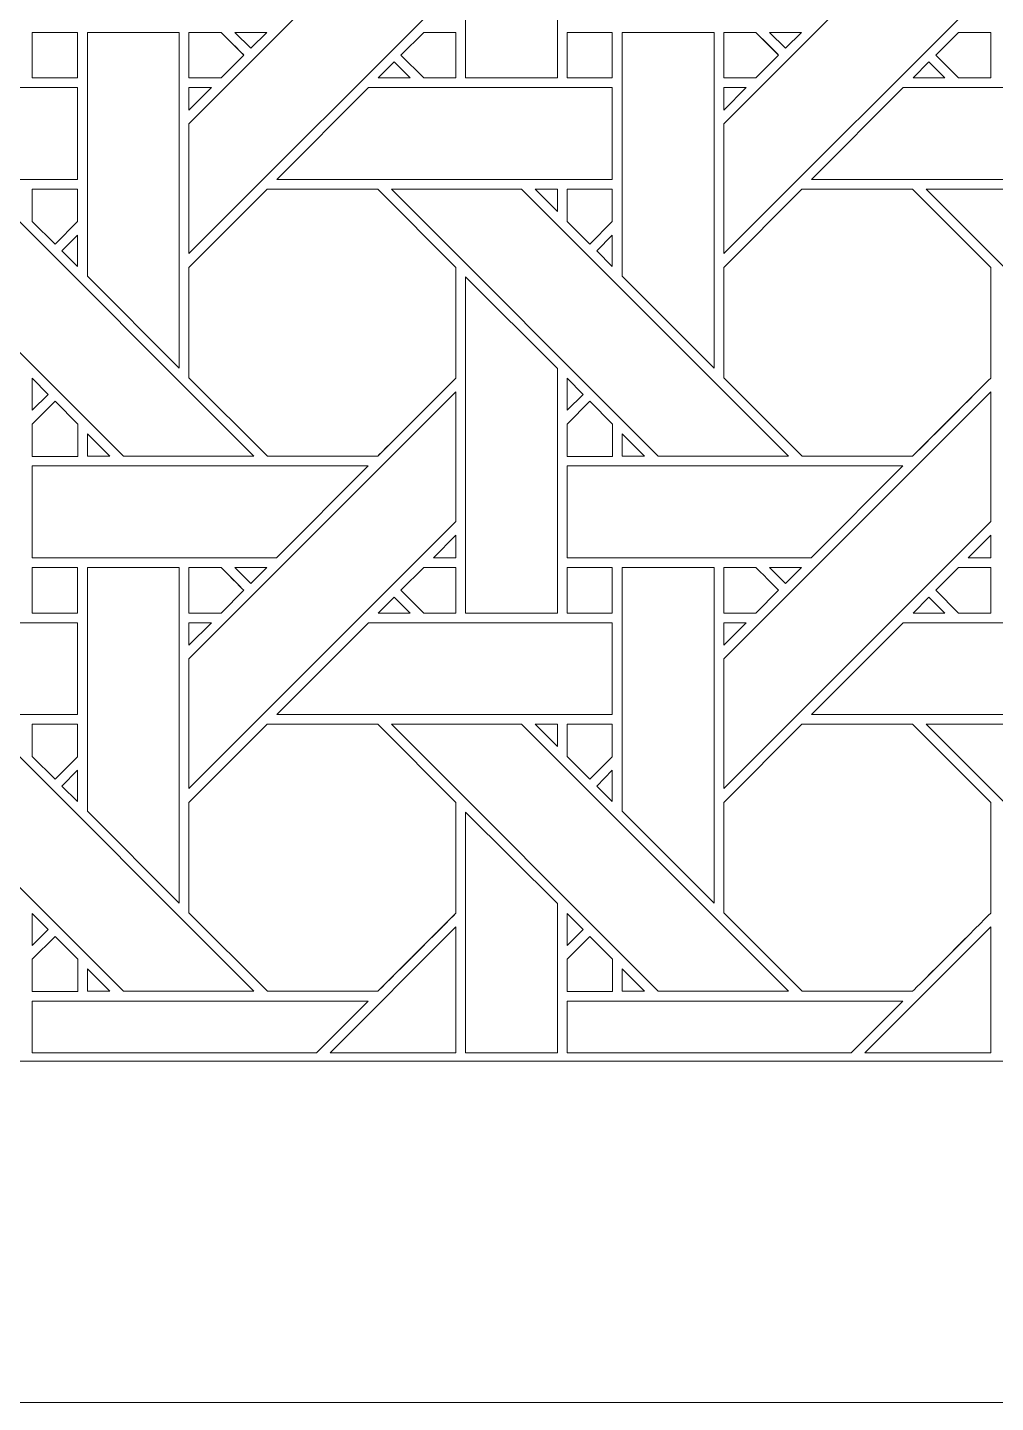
# Model space of a CAD drawing. Header units: inches. Extents: x 8.9 to 15.9, y 4.1 to 14.1.
# Drawn here: x 12.334 to 14.051, y 4.095 to 6.533 of the extents above; entities that cross this region are included whole.
import ezdxf

# ---------------------------------------------------------------- set-up
doc = ezdxf.new("R2010")
doc.units = ezdxf.units.IN
doc.header["$MEASUREMENT"] = 0
doc.layers.add('Design', color=7, linetype='Continuous', lineweight=0)

msp = doc.modelspace()

# ---------------------------------------------------------------- linework, layer by layer
at = {"layer": 'Design'}
for points, knots in [([(12.3829, 14.0948), (10.4499, 14.0948), (8.8829, 12.5278), (8.8829, 10.5948), (8.8829, 10.5948), (8.8829, 4.0948), (8.8829, 4.0948), (8.8829, 4.0948), (15.8829, 4.0948), (15.8829, 4.0948), (15.8829, 4.0948), (15.8829, 10.5948), (15.8829, 10.5948), (15.8829, 12.5278), (14.3159, 14.0948), (12.3829, 14.0948)], [0, 0, 0, 0, 1, 1, 1, 2, 2, 2, 3, 3, 3, 4, 4, 4, 5, 5, 5, 5]), ([(12.3829, 13.4898), (10.7865, 13.4898), (9.4879, 12.1911), (9.4879, 10.5948), (9.4879, 10.5948), (9.4879, 4.6998), (9.4879, 4.6998), (9.4879, 4.6998), (15.2779, 4.6998), (15.2779, 4.6998), (15.2779, 4.6998), (15.2779, 10.5948), (15.2779, 10.5948), (15.2779, 12.1911), (13.9792, 13.4898), (12.3829, 13.4898)], [0, 0, 0, 0, 1, 1, 1, 2, 2, 2, 3, 3, 3, 4, 4, 4, 5, 5, 5, 5]), ([(13.1112, 6.4432), (13.1112, 6.4432), (13.1112, 7.0391), (13.1112, 7.0391), (13.1112, 7.0391), (13.274, 6.8769), (13.274, 6.8769), (13.274, 6.8769), (13.274, 6.4432), (13.274, 6.4432), (13.274, 6.4432), (13.1112, 6.4432), (13.1112, 6.4432)], [0, 0, 0, 0, 1, 1, 1, 2, 2, 2, 3, 3, 3, 4, 4, 4, 4]), ([(12.6204, 6.3619), (12.6204, 6.3619), (13.0941, 6.8355), (13.0941, 6.8355), (13.0941, 6.8355), (13.0941, 6.6055), (13.0941, 6.6055), (13.0941, 6.6055), (12.6204, 6.1318), (12.6204, 6.1318), (12.6204, 6.1318), (12.6204, 6.3619), (12.6204, 6.3619)], [0, 0, 0, 0, 1, 1, 1, 2, 2, 2, 3, 3, 3, 4, 4, 4, 4]), ([(14.0428, 6.6055), (14.0428, 6.6055), (13.5691, 6.1318), (13.5691, 6.1318), (13.5691, 6.1318), (13.5691, 6.3619), (13.5691, 6.3619), (13.5691, 6.3619), (14.0428, 6.8355), (14.0428, 6.8355), (14.0428, 6.8355), (14.0428, 6.6055), (14.0428, 6.6055)], [0, 0, 0, 0, 1, 1, 1, 2, 2, 2, 3, 3, 3, 4, 4, 4, 4]), ([(12.3425, 6.524), (12.3425, 6.524), (12.4228, 6.524), (12.4228, 6.524), (12.4228, 6.524), (12.4228, 6.4432), (12.4228, 6.4432), (12.4228, 6.4432), (12.3425, 6.4432), (12.3425, 6.4432), (12.3425, 6.4432), (12.3425, 6.524), (12.3425, 6.524)], [0, 0, 0, 0, 1, 1, 1, 2, 2, 2, 3, 3, 3, 4, 4, 4, 4]), ([(12.4228, 6.524), (12.4228, 6.524), (12.4228, 6.4432), (12.4228, 6.4432), (12.4228, 6.4432), (12.3425, 6.4432), (12.3425, 6.4432), (12.3425, 6.4432), (12.3425, 6.524), (12.3425, 6.524), (12.3425, 6.524), (12.4228, 6.524), (12.4228, 6.524)], [0, 0, 0, 0, 1, 1, 1, 2, 2, 2, 3, 3, 3, 4, 4, 4, 4]), ([(12.6032, 6.524), (12.6032, 6.524), (12.6032, 5.9289), (12.6032, 5.9289), (12.6032, 5.9289), (12.4403, 6.0918), (12.4403, 6.0918), (12.4403, 6.0918), (12.4403, 6.524), (12.4403, 6.524), (12.4403, 6.524), (12.6032, 6.524), (12.6032, 6.524)], [0, 0, 0, 0, 1, 1, 1, 2, 2, 2, 3, 3, 3, 4, 4, 4, 4]), ([(12.6775, 6.524), (12.6826, 6.5189), (12.7134, 6.4881), (12.7178, 6.4836), (12.7178, 6.4836), (12.6774, 6.4432), (12.6774, 6.4432), (12.6774, 6.4432), (12.6204, 6.4432), (12.6204, 6.4432), (12.6204, 6.4432), (12.6204, 6.524), (12.6204, 6.524), (12.6204, 6.524), (12.6775, 6.524), (12.6775, 6.524)], [0, 0, 0, 0, 1, 1, 1, 2, 2, 2, 3, 3, 3, 4, 4, 4, 5, 5, 5, 5]), ([(12.6204, 6.524), (12.6204, 6.524), (12.6775, 6.524), (12.6775, 6.524), (12.6829, 6.5186), (12.7178, 6.4836), (12.7178, 6.4836), (12.7178, 6.4836), (12.6774, 6.4432), (12.6774, 6.4432), (12.6774, 6.4432), (12.6204, 6.4432), (12.6204, 6.4432), (12.6204, 6.4432), (12.6204, 6.524), (12.6204, 6.524)], [0, 0, 0, 0, 1, 1, 1, 2, 2, 2, 3, 3, 3, 4, 4, 4, 5, 5, 5, 5]), ([(12.7583, 6.524), (12.7583, 6.524), (12.73, 6.4958), (12.73, 6.4958), (12.73, 6.4958), (12.7018, 6.524), (12.7018, 6.524), (12.7018, 6.524), (12.7583, 6.524), (12.7583, 6.524)], [0, 0, 0, 0, 1, 1, 1, 2, 2, 2, 3, 3, 3, 3]), ([(13.037, 6.4432), (13.037, 6.4432), (12.9966, 6.4836), (12.9966, 6.4836), (12.9966, 6.4836), (13.037, 6.524), (13.037, 6.524), (13.037, 6.524), (13.0941, 6.524), (13.0941, 6.524), (13.0941, 6.524), (13.0941, 6.4432), (13.0941, 6.4432), (13.0941, 6.4432), (13.037, 6.4432), (13.037, 6.4432)], [0, 0, 0, 0, 1, 1, 1, 2, 2, 2, 3, 3, 3, 4, 4, 4, 5, 5, 5, 5]), ([(12.9966, 6.4836), (12.9966, 6.4836), (13.037, 6.524), (13.037, 6.524), (13.037, 6.524), (13.0941, 6.524), (13.0941, 6.524), (13.0941, 6.524), (13.0941, 6.4432), (13.0941, 6.4432), (13.0941, 6.4432), (13.037, 6.4432), (13.037, 6.4432), (13.037, 6.4432), (12.9966, 6.4836), (12.9966, 6.4836)], [0, 0, 0, 0, 1, 1, 1, 2, 2, 2, 3, 3, 3, 4, 4, 4, 5, 5, 5, 5]), ([(13.3715, 6.4432), (13.3715, 6.4432), (13.2913, 6.4432), (13.2913, 6.4432), (13.2913, 6.4432), (13.2913, 6.524), (13.2913, 6.524), (13.2913, 6.524), (13.3715, 6.524), (13.3715, 6.524), (13.3715, 6.524), (13.3715, 6.4432), (13.3715, 6.4432)], [0, 0, 0, 0, 1, 1, 1, 2, 2, 2, 3, 3, 3, 4, 4, 4, 4]), ([(13.2913, 6.4432), (13.2913, 6.4432), (13.2913, 6.524), (13.2913, 6.524), (13.2913, 6.524), (13.3715, 6.524), (13.3715, 6.524), (13.3715, 6.524), (13.3715, 6.4432), (13.3715, 6.4432), (13.3715, 6.4432), (13.2913, 6.4432), (13.2913, 6.4432)], [0, 0, 0, 0, 1, 1, 1, 2, 2, 2, 3, 3, 3, 4, 4, 4, 4]), ([(13.552, 6.524), (13.552, 6.524), (13.552, 5.9289), (13.552, 5.9289), (13.552, 5.9289), (13.3891, 6.0918), (13.3891, 6.0918), (13.3891, 6.0918), (13.3891, 6.524), (13.3891, 6.524), (13.3891, 6.524), (13.552, 6.524), (13.552, 6.524)], [0, 0, 0, 0, 1, 1, 1, 2, 2, 2, 3, 3, 3, 4, 4, 4, 4]), ([(13.6262, 6.524), (13.6313, 6.5189), (13.6621, 6.4881), (13.6665, 6.4836), (13.6665, 6.4836), (13.6261, 6.4432), (13.6261, 6.4432), (13.6261, 6.4432), (13.5691, 6.4432), (13.5691, 6.4432), (13.5691, 6.4432), (13.5691, 6.524), (13.5691, 6.524), (13.5691, 6.524), (13.6262, 6.524), (13.6262, 6.524)], [0, 0, 0, 0, 1, 1, 1, 2, 2, 2, 3, 3, 3, 4, 4, 4, 5, 5, 5, 5]), ([(13.5691, 6.4432), (13.5691, 6.4432), (13.5691, 6.524), (13.5691, 6.524), (13.5691, 6.524), (13.6262, 6.524), (13.6262, 6.524), (13.6262, 6.524), (13.6665, 6.4836), (13.6665, 6.4836), (13.6665, 6.4836), (13.6261, 6.4432), (13.6261, 6.4432), (13.6261, 6.4432), (13.5691, 6.4432), (13.5691, 6.4432)], [0, 0, 0, 0, 1, 1, 1, 2, 2, 2, 3, 3, 3, 4, 4, 4, 5, 5, 5, 5]), ([(13.6505, 6.524), (13.6505, 6.524), (13.707, 6.524), (13.707, 6.524), (13.707, 6.524), (13.6787, 6.4958), (13.6787, 6.4958), (13.6787, 6.4958), (13.6505, 6.524), (13.6505, 6.524)], [0, 0, 0, 0, 1, 1, 1, 2, 2, 2, 3, 3, 3, 3]), ([(14.0428, 6.524), (14.0428, 6.524), (14.0428, 6.4432), (14.0428, 6.4432), (14.0428, 6.4432), (13.9857, 6.4432), (13.9857, 6.4432), (13.9857, 6.4432), (13.9453, 6.4836), (13.9453, 6.4836), (13.9453, 6.4836), (13.9858, 6.524), (13.9858, 6.524), (13.9858, 6.524), (14.0428, 6.524), (14.0428, 6.524)], [0, 0, 0, 0, 1, 1, 1, 2, 2, 2, 3, 3, 3, 4, 4, 4, 5, 5, 5, 5]), ([(14.0428, 6.4432), (14.0428, 6.4432), (13.9857, 6.4432), (13.9857, 6.4432), (13.9857, 6.4432), (13.9453, 6.4836), (13.9453, 6.4836), (13.9453, 6.4836), (13.9858, 6.524), (13.9858, 6.524), (13.9858, 6.524), (14.0428, 6.524), (14.0428, 6.524), (14.0428, 6.524), (14.0428, 6.4432), (14.0428, 6.4432)], [0, 0, 0, 0, 1, 1, 1, 2, 2, 2, 3, 3, 3, 4, 4, 4, 5, 5, 5, 5]), ([(13.0127, 6.4432), (13.0127, 6.4432), (12.9562, 6.4432), (12.9562, 6.4432), (12.9562, 6.4432), (12.9845, 6.4715), (12.9845, 6.4715), (12.9845, 6.4715), (13.0127, 6.4432), (13.0127, 6.4432)], [0, 0, 0, 0, 1, 1, 1, 2, 2, 2, 3, 3, 3, 3]), ([(13.905, 6.4432), (13.905, 6.4432), (13.9332, 6.4715), (13.9332, 6.4715), (13.9332, 6.4715), (13.9615, 6.4432), (13.9615, 6.4432), (13.9615, 6.4432), (13.905, 6.4432), (13.905, 6.4432)], [0, 0, 0, 0, 1, 1, 1, 2, 2, 2, 3, 3, 3, 3]), ([(11.8275, 6.2633), (11.8275, 6.2633), (11.9904, 6.4261), (11.9904, 6.4261), (11.9904, 6.4261), (12.4228, 6.4261), (12.4228, 6.4261), (12.4228, 6.4261), (12.4228, 6.2633), (12.4228, 6.2633), (12.4228, 6.2633), (11.8275, 6.2633), (11.8275, 6.2633)], [0, 0, 0, 0, 1, 1, 1, 2, 2, 2, 3, 3, 3, 4, 4, 4, 4]), ([(12.6602, 6.4261), (12.6602, 6.4261), (12.6204, 6.3863), (12.6204, 6.3863), (12.6204, 6.3863), (12.6204, 6.4261), (12.6204, 6.4261), (12.6204, 6.4261), (12.6602, 6.4261), (12.6602, 6.4261)], [0, 0, 0, 0, 1, 1, 1, 2, 2, 2, 3, 3, 3, 3]), ([(12.7762, 6.2633), (12.7762, 6.2633), (12.9391, 6.4261), (12.9391, 6.4261), (12.9391, 6.4261), (13.3715, 6.4261), (13.3715, 6.4261), (13.3715, 6.4261), (13.3715, 6.2633), (13.3715, 6.2633), (13.3715, 6.2633), (12.7762, 6.2633), (12.7762, 6.2633)], [0, 0, 0, 0, 1, 1, 1, 2, 2, 2, 3, 3, 3, 4, 4, 4, 4]), ([(13.609, 6.4261), (13.609, 6.4261), (13.5691, 6.3863), (13.5691, 6.3863), (13.5691, 6.3863), (13.5691, 6.4261), (13.5691, 6.4261), (13.5691, 6.4261), (13.609, 6.4261), (13.609, 6.4261)], [0, 0, 0, 0, 1, 1, 1, 2, 2, 2, 3, 3, 3, 3]), ([(14.3203, 6.4261), (14.3203, 6.4261), (14.3203, 6.2633), (14.3203, 6.2633), (14.3203, 6.2633), (13.725, 6.2633), (13.725, 6.2633), (13.725, 6.2633), (13.8878, 6.4261), (13.8878, 6.4261), (13.8878, 6.4261), (14.3203, 6.4261), (14.3203, 6.4261)], [0, 0, 0, 0, 1, 1, 1, 2, 2, 2, 3, 3, 3, 4, 4, 4, 4]), ([(12.0308, 6.2462), (12.0308, 6.2462), (12.2618, 6.2462), (12.2618, 6.2462), (12.2618, 6.2462), (12.7354, 5.7725), (12.7354, 5.7725), (12.7354, 5.7725), (12.5044, 5.7725), (12.5044, 5.7725), (12.5044, 5.7725), (12.0308, 6.2462), (12.0308, 6.2462)], [0, 0, 0, 0, 1, 1, 1, 2, 2, 2, 3, 3, 3, 4, 4, 4, 4]), ([(12.4228, 6.2461), (12.4228, 6.2461), (12.4228, 6.1885), (12.4228, 6.1885), (12.4228, 6.1885), (12.3828, 6.1486), (12.3828, 6.1486), (12.3828, 6.1486), (12.3425, 6.1889), (12.3425, 6.1889), (12.3425, 6.1889), (12.3425, 6.2461), (12.3425, 6.2461), (12.3425, 6.2461), (12.4228, 6.2461), (12.4228, 6.2461)], [0, 0, 0, 0, 1, 1, 1, 2, 2, 2, 3, 3, 3, 4, 4, 4, 5, 5, 5, 5]), ([(12.3828, 6.1486), (12.3828, 6.1486), (12.3425, 6.1889), (12.3425, 6.1889), (12.3425, 6.1889), (12.3425, 6.2461), (12.3425, 6.2461), (12.3425, 6.2461), (12.4228, 6.2461), (12.4228, 6.2461), (12.4228, 6.2461), (12.4228, 6.1885), (12.4228, 6.1885), (12.4228, 6.1885), (12.3828, 6.1486), (12.3828, 6.1486)], [0, 0, 0, 0, 1, 1, 1, 2, 2, 2, 3, 3, 3, 4, 4, 4, 5, 5, 5, 5]), ([(12.7591, 6.2461), (12.7591, 6.2461), (12.9553, 6.2461), (12.9553, 6.2461), (12.9553, 6.2461), (13.0941, 6.1074), (13.0941, 6.1074), (13.0941, 6.1074), (13.0941, 5.9112), (13.0941, 5.9112), (13.0763, 5.8932), (12.9643, 5.7815), (12.9553, 5.7725), (12.9553, 5.7725), (12.7596, 5.7725), (12.7596, 5.7725), (12.7596, 5.7725), (12.6204, 5.9117), (12.6204, 5.9117), (12.6204, 5.9117), (12.6204, 6.1074), (12.6204, 6.1074), (12.6204, 6.1074), (12.7591, 6.2461), (12.7591, 6.2461)], [0, 0, 0, 0, 1, 1, 1, 2, 2, 2, 3, 3, 3, 4, 4, 4, 5, 5, 5, 6, 6, 6, 7, 7, 7, 8, 8, 8, 8]), ([(12.6204, 5.9117), (12.6204, 5.9117), (12.6204, 6.1074), (12.6204, 6.1074), (12.6204, 6.1074), (12.7591, 6.2461), (12.7591, 6.2461), (12.7591, 6.2461), (12.9553, 6.2461), (12.9553, 6.2461), (12.9553, 6.2461), (13.0941, 6.1074), (13.0941, 6.1074), (13.0941, 6.1074), (13.0941, 5.9112), (13.0941, 5.9112), (13.0756, 5.8926), (12.9638, 5.781), (12.9553, 5.7725), (12.9553, 5.7725), (12.7596, 5.7725), (12.7596, 5.7725), (12.7596, 5.7725), (12.6204, 5.9117), (12.6204, 5.9117)], [0, 0, 0, 0, 1, 1, 1, 2, 2, 2, 3, 3, 3, 4, 4, 4, 5, 5, 5, 6, 6, 6, 7, 7, 7, 8, 8, 8, 8]), ([(12.9795, 6.2462), (12.9795, 6.2462), (13.2105, 6.2462), (13.2105, 6.2462), (13.2105, 6.2462), (13.6841, 5.7725), (13.6841, 5.7725), (13.6841, 5.7725), (13.4531, 5.7725), (13.4531, 5.7725), (13.4531, 5.7725), (12.9795, 6.2462), (12.9795, 6.2462)], [0, 0, 0, 0, 1, 1, 1, 2, 2, 2, 3, 3, 3, 4, 4, 4, 4]), ([(13.2741, 6.2461), (13.2741, 6.2461), (13.2741, 6.2063), (13.2741, 6.2063), (13.2741, 6.2063), (13.2346, 6.2461), (13.2346, 6.2461), (13.2346, 6.2461), (13.2741, 6.2461), (13.2741, 6.2461)], [0, 0, 0, 0, 1, 1, 1, 2, 2, 2, 3, 3, 3, 3]), ([(13.3715, 6.2461), (13.3715, 6.2461), (13.3715, 6.1885), (13.3715, 6.1885), (13.3715, 6.1885), (13.3316, 6.1486), (13.3316, 6.1486), (13.3316, 6.1486), (13.2913, 6.1889), (13.2913, 6.1889), (13.2913, 6.1889), (13.2913, 6.2461), (13.2913, 6.2461), (13.2913, 6.2461), (13.3715, 6.2461), (13.3715, 6.2461)], [0, 0, 0, 0, 1, 1, 1, 2, 2, 2, 3, 3, 3, 4, 4, 4, 5, 5, 5, 5]), ([(13.3316, 6.1486), (13.3316, 6.1486), (13.2913, 6.1889), (13.2913, 6.1889), (13.2913, 6.1889), (13.2913, 6.2461), (13.2913, 6.2461), (13.2913, 6.2461), (13.3715, 6.2461), (13.3715, 6.2461), (13.3715, 6.2461), (13.3715, 6.1885), (13.3715, 6.1885), (13.3715, 6.1885), (13.3316, 6.1486), (13.3316, 6.1486)], [0, 0, 0, 0, 1, 1, 1, 2, 2, 2, 3, 3, 3, 4, 4, 4, 5, 5, 5, 5]), ([(13.7078, 6.2461), (13.7078, 6.2461), (13.904, 6.2461), (13.904, 6.2461), (13.904, 6.2461), (14.0428, 6.1074), (14.0428, 6.1074), (14.0428, 6.1074), (14.0428, 5.9112), (14.0428, 5.9112), (14.025, 5.8932), (13.9131, 5.7815), (13.9041, 5.7725), (13.9041, 5.7725), (13.7084, 5.7725), (13.7084, 5.7725), (13.7084, 5.7725), (13.5691, 5.9117), (13.5691, 5.9117), (13.5691, 5.9117), (13.5691, 6.1074), (13.5691, 6.1074), (13.5691, 6.1074), (13.7078, 6.2461), (13.7078, 6.2461)], [0, 0, 0, 0, 1, 1, 1, 2, 2, 2, 3, 3, 3, 4, 4, 4, 5, 5, 5, 6, 6, 6, 7, 7, 7, 8, 8, 8, 8]), ([(13.5691, 5.9117), (13.5691, 5.9117), (13.5691, 6.1074), (13.5691, 6.1074), (13.5691, 6.1074), (13.7078, 6.2461), (13.7078, 6.2461), (13.7078, 6.2461), (13.904, 6.2461), (13.904, 6.2461), (13.904, 6.2461), (14.0428, 6.1074), (14.0428, 6.1074), (14.0428, 6.1074), (14.0428, 5.9112), (14.0428, 5.9112), (14.0248, 5.893), (13.9129, 5.7813), (13.9041, 5.7725), (13.9041, 5.7725), (13.7084, 5.7725), (13.7084, 5.7725), (13.7084, 5.7725), (13.5691, 5.9117), (13.5691, 5.9117)], [0, 0, 0, 0, 1, 1, 1, 2, 2, 2, 3, 3, 3, 4, 4, 4, 5, 5, 5, 6, 6, 6, 7, 7, 7, 8, 8, 8, 8]), ([(14.4018, 5.7725), (14.4018, 5.7725), (13.9283, 6.2462), (13.9283, 6.2462), (13.9283, 6.2462), (14.1592, 6.2462), (14.1592, 6.2462), (14.1592, 6.2462), (14.6329, 5.7725), (14.6329, 5.7725), (14.6329, 5.7725), (14.4018, 5.7725), (14.4018, 5.7725)], [0, 0, 0, 0, 1, 1, 1, 2, 2, 2, 3, 3, 3, 4, 4, 4, 4]), ([(12.4228, 6.1643), (12.4228, 6.1643), (12.4228, 6.1091), (12.4228, 6.1091), (12.4228, 6.1091), (12.395, 6.1365), (12.395, 6.1365), (12.395, 6.1365), (12.4228, 6.1643), (12.4228, 6.1643)], [0, 0, 0, 0, 1, 1, 1, 2, 2, 2, 3, 3, 3, 3]), ([(13.3715, 6.1643), (13.3715, 6.1643), (13.3715, 6.1091), (13.3715, 6.1091), (13.3715, 6.1091), (13.3438, 6.1365), (13.3438, 6.1365), (13.3438, 6.1365), (13.3715, 6.1643), (13.3715, 6.1643)], [0, 0, 0, 0, 1, 1, 1, 2, 2, 2, 3, 3, 3, 3]), ([(13.274, 5.9282), (13.274, 5.9282), (13.274, 5.4945), (13.274, 5.4945), (13.274, 5.4945), (13.1112, 5.4945), (13.1112, 5.4945), (13.1112, 5.4945), (13.1112, 6.0903), (13.1112, 6.0903), (13.1112, 6.0903), (13.274, 5.9282), (13.274, 5.9282)], [0, 0, 0, 0, 1, 1, 1, 2, 2, 2, 3, 3, 3, 4, 4, 4, 4]), ([(12.3425, 5.8539), (12.3425, 5.8539), (12.3425, 5.9107), (12.3425, 5.9107), (12.3425, 5.9107), (12.3707, 5.8821), (12.3707, 5.8821), (12.3707, 5.8821), (12.3425, 5.8539), (12.3425, 5.8539)], [0, 0, 0, 0, 1, 1, 1, 2, 2, 2, 3, 3, 3, 3]), ([(13.2913, 5.8539), (13.2913, 5.8539), (13.2913, 5.9107), (13.2913, 5.9107), (13.2913, 5.9107), (13.3195, 5.8821), (13.3195, 5.8821), (13.3195, 5.8821), (13.2913, 5.8539), (13.2913, 5.8539)], [0, 0, 0, 0, 1, 1, 1, 2, 2, 2, 3, 3, 3, 3]), ([(12.6204, 5.4132), (12.6204, 5.4132), (13.0941, 5.8868), (13.0941, 5.8868), (13.0941, 5.8868), (13.0941, 5.6567), (13.0941, 5.6567), (13.0941, 5.6567), (12.6204, 5.1831), (12.6204, 5.1831), (12.6204, 5.1831), (12.6204, 5.4132), (12.6204, 5.4132)], [0, 0, 0, 0, 1, 1, 1, 2, 2, 2, 3, 3, 3, 4, 4, 4, 4]), ([(13.5691, 5.4132), (13.5691, 5.4132), (14.0428, 5.8868), (14.0428, 5.8868), (14.0428, 5.8868), (14.0428, 5.6567), (14.0428, 5.6567), (14.0428, 5.6567), (13.5691, 5.1831), (13.5691, 5.1831), (13.5691, 5.1831), (13.5691, 5.4132), (13.5691, 5.4132)], [0, 0, 0, 0, 1, 1, 1, 2, 2, 2, 3, 3, 3, 4, 4, 4, 4]), ([(12.3425, 5.7722), (12.3425, 5.7722), (12.3425, 5.8295), (12.3425, 5.8295), (12.3425, 5.8295), (12.3829, 5.8699), (12.3829, 5.8699), (12.3829, 5.8699), (12.4232, 5.8295), (12.4232, 5.8295), (12.4232, 5.8295), (12.4232, 5.7722), (12.4232, 5.7722), (12.4232, 5.7722), (12.3425, 5.7722), (12.3425, 5.7722)], [0, 0, 0, 0, 1, 1, 1, 2, 2, 2, 3, 3, 3, 4, 4, 4, 5, 5, 5, 5]), ([(12.3829, 5.8699), (12.3829, 5.8699), (12.4232, 5.8295), (12.4232, 5.8295), (12.4232, 5.8295), (12.4232, 5.7722), (12.4232, 5.7722), (12.4232, 5.7722), (12.3425, 5.7722), (12.3425, 5.7722), (12.3425, 5.7722), (12.3425, 5.8295), (12.3425, 5.8295), (12.3425, 5.8295), (12.3829, 5.8699), (12.3829, 5.8699)], [0, 0, 0, 0, 1, 1, 1, 2, 2, 2, 3, 3, 3, 4, 4, 4, 5, 5, 5, 5]), ([(13.2913, 5.7722), (13.2913, 5.7722), (13.2913, 5.8295), (13.2913, 5.8295), (13.2913, 5.8295), (13.3316, 5.8699), (13.3316, 5.8699), (13.3316, 5.8699), (13.3719, 5.8295), (13.3719, 5.8295), (13.3719, 5.8295), (13.3719, 5.7722), (13.3719, 5.7722), (13.3719, 5.7722), (13.2913, 5.7722), (13.2913, 5.7722)], [0, 0, 0, 0, 1, 1, 1, 2, 2, 2, 3, 3, 3, 4, 4, 4, 5, 5, 5, 5]), ([(13.3316, 5.8699), (13.3316, 5.8699), (13.3719, 5.8295), (13.3719, 5.8295), (13.3719, 5.8295), (13.3719, 5.7722), (13.3719, 5.7722), (13.3719, 5.7722), (13.2913, 5.7722), (13.2913, 5.7722), (13.2913, 5.7722), (13.2913, 5.8295), (13.2913, 5.8295), (13.2913, 5.8295), (13.3316, 5.8699), (13.3316, 5.8699)], [0, 0, 0, 0, 1, 1, 1, 2, 2, 2, 3, 3, 3, 4, 4, 4, 5, 5, 5, 5]), ([(12.4802, 5.7725), (12.4802, 5.7725), (12.4405, 5.7725), (12.4405, 5.7725), (12.4405, 5.7725), (12.4405, 5.8123), (12.4405, 5.8123), (12.4405, 5.8123), (12.4802, 5.7725), (12.4802, 5.7725)], [0, 0, 0, 0, 1, 1, 1, 2, 2, 2, 3, 3, 3, 3]), ([(13.4289, 5.7725), (13.4289, 5.7725), (13.3892, 5.7725), (13.3892, 5.7725), (13.3892, 5.7725), (13.3892, 5.8123), (13.3892, 5.8123), (13.3892, 5.8123), (13.4289, 5.7725), (13.4289, 5.7725)], [0, 0, 0, 0, 1, 1, 1, 2, 2, 2, 3, 3, 3, 3]), ([(12.3425, 5.5926), (12.3425, 5.5926), (12.3425, 5.7553), (12.3425, 5.7553), (12.3425, 5.7553), (12.9382, 5.7553), (12.9382, 5.7553), (12.9382, 5.7553), (12.7755, 5.5926), (12.7755, 5.5926), (12.7755, 5.5926), (12.3425, 5.5926), (12.3425, 5.5926)], [0, 0, 0, 0, 1, 1, 1, 2, 2, 2, 3, 3, 3, 4, 4, 4, 4]), ([(13.2913, 5.5926), (13.2913, 5.5926), (13.2913, 5.7553), (13.2913, 5.7553), (13.2913, 5.7553), (13.887, 5.7553), (13.887, 5.7553), (13.887, 5.7553), (13.7242, 5.5926), (13.7242, 5.5926), (13.7242, 5.5926), (13.2913, 5.5926), (13.2913, 5.5926)], [0, 0, 0, 0, 1, 1, 1, 2, 2, 2, 3, 3, 3, 4, 4, 4, 4]), ([(13.0543, 5.5926), (13.0543, 5.5926), (13.0941, 5.6323), (13.0941, 5.6323), (13.0941, 5.6323), (13.0941, 5.5926), (13.0941, 5.5926), (13.0941, 5.5926), (13.0543, 5.5926), (13.0543, 5.5926)], [0, 0, 0, 0, 1, 1, 1, 2, 2, 2, 3, 3, 3, 3]), ([(14.003, 5.5926), (14.003, 5.5926), (14.0428, 5.6323), (14.0428, 5.6323), (14.0428, 5.6323), (14.0428, 5.5926), (14.0428, 5.5926), (14.0428, 5.5926), (14.003, 5.5926), (14.003, 5.5926)], [0, 0, 0, 0, 1, 1, 1, 2, 2, 2, 3, 3, 3, 3]), ([(12.3425, 5.5753), (12.3425, 5.5753), (12.4228, 5.5753), (12.4228, 5.5753), (12.4228, 5.5753), (12.4228, 5.4945), (12.4228, 5.4945), (12.4228, 5.4945), (12.3425, 5.4945), (12.3425, 5.4945), (12.3425, 5.4945), (12.3425, 5.5753), (12.3425, 5.5753)], [0, 0, 0, 0, 1, 1, 1, 2, 2, 2, 3, 3, 3, 4, 4, 4, 4]), ([(12.4228, 5.5753), (12.4228, 5.5753), (12.4228, 5.4945), (12.4228, 5.4945), (12.4228, 5.4945), (12.3425, 5.4945), (12.3425, 5.4945), (12.3425, 5.4945), (12.3425, 5.5753), (12.3425, 5.5753), (12.3425, 5.5753), (12.4228, 5.5753), (12.4228, 5.5753)], [0, 0, 0, 0, 1, 1, 1, 2, 2, 2, 3, 3, 3, 4, 4, 4, 4]), ([(12.6032, 5.5753), (12.6032, 5.5753), (12.6032, 4.9802), (12.6032, 4.9802), (12.6032, 4.9802), (12.4403, 5.1431), (12.4403, 5.1431), (12.4403, 5.1431), (12.4403, 5.5753), (12.4403, 5.5753), (12.4403, 5.5753), (12.6032, 5.5753), (12.6032, 5.5753)], [0, 0, 0, 0, 1, 1, 1, 2, 2, 2, 3, 3, 3, 4, 4, 4, 4]), ([(12.6775, 5.5753), (12.6826, 5.5701), (12.7134, 5.5393), (12.7178, 5.5349), (12.7178, 5.5349), (12.6774, 5.4945), (12.6774, 5.4945), (12.6774, 5.4945), (12.6204, 5.4945), (12.6204, 5.4945), (12.6204, 5.4945), (12.6204, 5.5753), (12.6204, 5.5753), (12.6204, 5.5753), (12.6775, 5.5753), (12.6775, 5.5753)], [0, 0, 0, 0, 1, 1, 1, 2, 2, 2, 3, 3, 3, 4, 4, 4, 5, 5, 5, 5]), ([(12.6204, 5.5753), (12.6204, 5.5753), (12.6775, 5.5753), (12.6775, 5.5753), (12.6828, 5.57), (12.7136, 5.5391), (12.7178, 5.5349), (12.7178, 5.5349), (12.6774, 5.4945), (12.6774, 5.4945), (12.6774, 5.4945), (12.6204, 5.4945), (12.6204, 5.4945), (12.6204, 5.4945), (12.6204, 5.5753), (12.6204, 5.5753)], [0, 0, 0, 0, 1, 1, 1, 2, 2, 2, 3, 3, 3, 4, 4, 4, 5, 5, 5, 5]), ([(12.7583, 5.5753), (12.7583, 5.5753), (12.73, 5.5471), (12.73, 5.5471), (12.73, 5.5471), (12.7018, 5.5753), (12.7018, 5.5753), (12.7018, 5.5753), (12.7583, 5.5753), (12.7583, 5.5753)], [0, 0, 0, 0, 1, 1, 1, 2, 2, 2, 3, 3, 3, 3]), ([(13.037, 5.4945), (13.037, 5.4945), (12.9966, 5.5348), (12.9966, 5.5348), (12.9966, 5.5348), (13.037, 5.5753), (13.037, 5.5753), (13.037, 5.5753), (13.0941, 5.5753), (13.0941, 5.5753), (13.0941, 5.5753), (13.0941, 5.4945), (13.0941, 5.4945), (13.0941, 5.4945), (13.037, 5.4945), (13.037, 5.4945)], [0, 0, 0, 0, 1, 1, 1, 2, 2, 2, 3, 3, 3, 4, 4, 4, 5, 5, 5, 5]), ([(12.9966, 5.5348), (12.9966, 5.5348), (13.037, 5.5753), (13.037, 5.5753), (13.037, 5.5753), (13.0941, 5.5753), (13.0941, 5.5753), (13.0941, 5.5753), (13.0941, 5.4945), (13.0941, 5.4945), (13.0941, 5.4945), (13.037, 5.4945), (13.037, 5.4945), (13.037, 5.4945), (12.9966, 5.5348), (12.9966, 5.5348)], [0, 0, 0, 0, 1, 1, 1, 2, 2, 2, 3, 3, 3, 4, 4, 4, 5, 5, 5, 5]), ([(13.3715, 5.4945), (13.3715, 5.4945), (13.2913, 5.4945), (13.2913, 5.4945), (13.2913, 5.4945), (13.2913, 5.5753), (13.2913, 5.5753), (13.2913, 5.5753), (13.3715, 5.5753), (13.3715, 5.5753), (13.3715, 5.5753), (13.3715, 5.4945), (13.3715, 5.4945)], [0, 0, 0, 0, 1, 1, 1, 2, 2, 2, 3, 3, 3, 4, 4, 4, 4]), ([(13.3715, 5.5753), (13.3715, 5.5753), (13.3715, 5.4945), (13.3715, 5.4945), (13.3715, 5.4945), (13.2913, 5.4945), (13.2913, 5.4945), (13.2913, 5.4945), (13.2913, 5.5753), (13.2913, 5.5753), (13.2913, 5.5753), (13.3715, 5.5753), (13.3715, 5.5753)], [0, 0, 0, 0, 1, 1, 1, 2, 2, 2, 3, 3, 3, 4, 4, 4, 4]), ([(13.552, 5.5753), (13.552, 5.5753), (13.552, 4.9802), (13.552, 4.9802), (13.552, 4.9802), (13.3891, 5.1431), (13.3891, 5.1431), (13.3891, 5.1431), (13.3891, 5.5753), (13.3891, 5.5753), (13.3891, 5.5753), (13.552, 5.5753), (13.552, 5.5753)], [0, 0, 0, 0, 1, 1, 1, 2, 2, 2, 3, 3, 3, 4, 4, 4, 4]), ([(13.6262, 5.5753), (13.6313, 5.5701), (13.6621, 5.5393), (13.6665, 5.5349), (13.6665, 5.5349), (13.6261, 5.4945), (13.6261, 5.4945), (13.6261, 5.4945), (13.5691, 5.4945), (13.5691, 5.4945), (13.5691, 5.4945), (13.5691, 5.5753), (13.5691, 5.5753), (13.5691, 5.5753), (13.6262, 5.5753), (13.6262, 5.5753)], [0, 0, 0, 0, 1, 1, 1, 2, 2, 2, 3, 3, 3, 4, 4, 4, 5, 5, 5, 5]), ([(13.5691, 5.4945), (13.5691, 5.4945), (13.5691, 5.5753), (13.5691, 5.5753), (13.5691, 5.5753), (13.6262, 5.5753), (13.6262, 5.5753), (13.6313, 5.5701), (13.6621, 5.5393), (13.6665, 5.5349), (13.6665, 5.5349), (13.6261, 5.4945), (13.6261, 5.4945), (13.6261, 5.4945), (13.5691, 5.4945), (13.5691, 5.4945)], [0, 0, 0, 0, 1, 1, 1, 2, 2, 2, 3, 3, 3, 4, 4, 4, 5, 5, 5, 5]), ([(13.6505, 5.5753), (13.6505, 5.5753), (13.707, 5.5753), (13.707, 5.5753), (13.707, 5.5753), (13.6787, 5.5471), (13.6787, 5.5471), (13.6787, 5.5471), (13.6505, 5.5753), (13.6505, 5.5753)], [0, 0, 0, 0, 1, 1, 1, 2, 2, 2, 3, 3, 3, 3]), ([(14.0428, 5.5753), (14.0428, 5.5753), (14.0428, 5.4945), (14.0428, 5.4945), (14.0428, 5.4945), (13.9857, 5.4945), (13.9857, 5.4945), (13.9857, 5.4945), (13.9453, 5.5348), (13.9453, 5.5348), (13.9453, 5.5348), (13.9858, 5.5753), (13.9858, 5.5753), (13.9858, 5.5753), (14.0428, 5.5753), (14.0428, 5.5753)], [0, 0, 0, 0, 1, 1, 1, 2, 2, 2, 3, 3, 3, 4, 4, 4, 5, 5, 5, 5]), ([(13.9453, 5.5348), (13.9453, 5.5348), (13.9858, 5.5753), (13.9858, 5.5753), (13.9858, 5.5753), (14.0428, 5.5753), (14.0428, 5.5753), (14.0428, 5.5753), (14.0428, 5.4945), (14.0428, 5.4945), (14.0428, 5.4945), (13.9857, 5.4945), (13.9857, 5.4945), (13.9857, 5.4945), (13.9453, 5.5348), (13.9453, 5.5348)], [0, 0, 0, 0, 1, 1, 1, 2, 2, 2, 3, 3, 3, 4, 4, 4, 5, 5, 5, 5]), ([(13.0127, 5.4945), (13.0127, 5.4945), (12.9562, 5.4945), (12.9562, 5.4945), (12.9562, 5.4945), (12.9845, 5.5228), (12.9845, 5.5228), (12.9845, 5.5228), (13.0127, 5.4945), (13.0127, 5.4945)], [0, 0, 0, 0, 1, 1, 1, 2, 2, 2, 3, 3, 3, 3]), ([(13.9615, 5.4945), (13.9615, 5.4945), (13.905, 5.4945), (13.905, 5.4945), (13.905, 5.4945), (13.9332, 5.5228), (13.9332, 5.5228), (13.9332, 5.5228), (13.9615, 5.4945), (13.9615, 5.4945)], [0, 0, 0, 0, 1, 1, 1, 2, 2, 2, 3, 3, 3, 3]), ([(11.8275, 5.3146), (11.8275, 5.3146), (11.9904, 5.4774), (11.9904, 5.4774), (11.9904, 5.4774), (12.4228, 5.4774), (12.4228, 5.4774), (12.4228, 5.4774), (12.4228, 5.3146), (12.4228, 5.3146), (12.4228, 5.3146), (11.8275, 5.3146), (11.8275, 5.3146)], [0, 0, 0, 0, 1, 1, 1, 2, 2, 2, 3, 3, 3, 4, 4, 4, 4]), ([(12.6602, 5.4774), (12.6602, 5.4774), (12.6204, 5.4375), (12.6204, 5.4375), (12.6204, 5.4375), (12.6204, 5.4774), (12.6204, 5.4774), (12.6204, 5.4774), (12.6602, 5.4774), (12.6602, 5.4774)], [0, 0, 0, 0, 1, 1, 1, 2, 2, 2, 3, 3, 3, 3]), ([(12.7762, 5.3146), (12.7762, 5.3146), (12.9391, 5.4774), (12.9391, 5.4774), (12.9391, 5.4774), (13.3715, 5.4774), (13.3715, 5.4774), (13.3715, 5.4774), (13.3715, 5.3146), (13.3715, 5.3146), (13.3715, 5.3146), (12.7762, 5.3146), (12.7762, 5.3146)], [0, 0, 0, 0, 1, 1, 1, 2, 2, 2, 3, 3, 3, 4, 4, 4, 4]), ([(13.609, 5.4774), (13.609, 5.4774), (13.5691, 5.4375), (13.5691, 5.4375), (13.5691, 5.4375), (13.5691, 5.4774), (13.5691, 5.4774), (13.5691, 5.4774), (13.609, 5.4774), (13.609, 5.4774)], [0, 0, 0, 0, 1, 1, 1, 2, 2, 2, 3, 3, 3, 3]), ([(13.725, 5.3146), (13.725, 5.3146), (13.8878, 5.4774), (13.8878, 5.4774), (13.8878, 5.4774), (14.3203, 5.4774), (14.3203, 5.4774), (14.3203, 5.4774), (14.3203, 5.3146), (14.3203, 5.3146), (14.3203, 5.3146), (13.725, 5.3146), (13.725, 5.3146)], [0, 0, 0, 0, 1, 1, 1, 2, 2, 2, 3, 3, 3, 4, 4, 4, 4]), ([(12.0308, 5.2974), (12.0308, 5.2974), (12.2618, 5.2974), (12.2618, 5.2974), (12.2618, 5.2974), (12.7354, 4.8238), (12.7354, 4.8238), (12.7354, 4.8238), (12.5044, 4.8238), (12.5044, 4.8238), (12.5044, 4.8238), (12.0308, 5.2974), (12.0308, 5.2974)], [0, 0, 0, 0, 1, 1, 1, 2, 2, 2, 3, 3, 3, 4, 4, 4, 4]), ([(12.4228, 5.2974), (12.4228, 5.2974), (12.4228, 5.2398), (12.4228, 5.2398), (12.4228, 5.2398), (12.3828, 5.1998), (12.3828, 5.1998), (12.3828, 5.1998), (12.3425, 5.2402), (12.3425, 5.2402), (12.3425, 5.2402), (12.3425, 5.2974), (12.3425, 5.2974), (12.3425, 5.2974), (12.4228, 5.2974), (12.4228, 5.2974)], [0, 0, 0, 0, 1, 1, 1, 2, 2, 2, 3, 3, 3, 4, 4, 4, 5, 5, 5, 5]), ([(12.3828, 5.1998), (12.3828, 5.1998), (12.3425, 5.2402), (12.3425, 5.2402), (12.3425, 5.2402), (12.3425, 5.2974), (12.3425, 5.2974), (12.3425, 5.2974), (12.4228, 5.2974), (12.4228, 5.2974), (12.4228, 5.2974), (12.4228, 5.2398), (12.4228, 5.2398), (12.4228, 5.2398), (12.3828, 5.1998), (12.3828, 5.1998)], [0, 0, 0, 0, 1, 1, 1, 2, 2, 2, 3, 3, 3, 4, 4, 4, 5, 5, 5, 5]), ([(12.7591, 5.2974), (12.7591, 5.2974), (12.9553, 5.2974), (12.9553, 5.2974), (12.9553, 5.2974), (13.0941, 5.1587), (13.0941, 5.1587), (13.0941, 5.1587), (13.0941, 4.9624), (13.0941, 4.9624), (13.0763, 4.9445), (12.9643, 4.8328), (12.9553, 4.8238), (12.9553, 4.8238), (12.7596, 4.8238), (12.7596, 4.8238), (12.7596, 4.8238), (12.6204, 4.963), (12.6204, 4.963), (12.6204, 4.963), (12.6204, 5.1587), (12.6204, 5.1587), (12.6204, 5.1587), (12.7591, 5.2974), (12.7591, 5.2974)], [0, 0, 0, 0, 1, 1, 1, 2, 2, 2, 3, 3, 3, 4, 4, 4, 5, 5, 5, 6, 6, 6, 7, 7, 7, 8, 8, 8, 8]), ([(12.6204, 4.963), (12.6204, 4.963), (12.6204, 5.1587), (12.6204, 5.1587), (12.6204, 5.1587), (12.7591, 5.2974), (12.7591, 5.2974), (12.7591, 5.2974), (12.9553, 5.2974), (12.9553, 5.2974), (12.9553, 5.2974), (13.0941, 5.1587), (13.0941, 5.1587), (13.0941, 5.1587), (13.0941, 4.9624), (13.0941, 4.9624), (13.0757, 4.9439), (12.9639, 4.8323), (12.9553, 4.8238), (12.9553, 4.8238), (12.7596, 4.8238), (12.7596, 4.8238), (12.7596, 4.8238), (12.6204, 4.963), (12.6204, 4.963)], [0, 0, 0, 0, 1, 1, 1, 2, 2, 2, 3, 3, 3, 4, 4, 4, 5, 5, 5, 6, 6, 6, 7, 7, 7, 8, 8, 8, 8]), ([(12.9795, 5.2974), (12.9795, 5.2974), (13.2105, 5.2974), (13.2105, 5.2974), (13.2105, 5.2974), (13.6841, 4.8238), (13.6841, 4.8238), (13.6841, 4.8238), (13.4531, 4.8238), (13.4531, 4.8238), (13.4531, 4.8238), (12.9795, 5.2974), (12.9795, 5.2974)], [0, 0, 0, 0, 1, 1, 1, 2, 2, 2, 3, 3, 3, 4, 4, 4, 4]), ([(13.2741, 5.2974), (13.2741, 5.2974), (13.2741, 5.2576), (13.2741, 5.2576), (13.2741, 5.2576), (13.2346, 5.2974), (13.2346, 5.2974), (13.2346, 5.2974), (13.2741, 5.2974), (13.2741, 5.2974)], [0, 0, 0, 0, 1, 1, 1, 2, 2, 2, 3, 3, 3, 3]), ([(13.3715, 5.2974), (13.3715, 5.2974), (13.3715, 5.2398), (13.3715, 5.2398), (13.3715, 5.2398), (13.3316, 5.1998), (13.3316, 5.1998), (13.3316, 5.1998), (13.2913, 5.2402), (13.2913, 5.2402), (13.2913, 5.2402), (13.2913, 5.2974), (13.2913, 5.2974), (13.2913, 5.2974), (13.3715, 5.2974), (13.3715, 5.2974)], [0, 0, 0, 0, 1, 1, 1, 2, 2, 2, 3, 3, 3, 4, 4, 4, 5, 5, 5, 5]), ([(13.3316, 5.1998), (13.3316, 5.1998), (13.2913, 5.2402), (13.2913, 5.2402), (13.2913, 5.2402), (13.2913, 5.2974), (13.2913, 5.2974), (13.2913, 5.2974), (13.3715, 5.2974), (13.3715, 5.2974), (13.3715, 5.2974), (13.3715, 5.2398), (13.3715, 5.2398), (13.3715, 5.2398), (13.3316, 5.1998), (13.3316, 5.1998)], [0, 0, 0, 0, 1, 1, 1, 2, 2, 2, 3, 3, 3, 4, 4, 4, 5, 5, 5, 5]), ([(13.7078, 5.2974), (13.7078, 5.2974), (13.904, 5.2974), (13.904, 5.2974), (13.904, 5.2974), (14.0428, 5.1587), (14.0428, 5.1587), (14.0428, 5.1587), (14.0428, 4.9624), (14.0428, 4.9624), (14.025, 4.9445), (13.9131, 4.8328), (13.9041, 4.8238), (13.9041, 4.8238), (13.7084, 4.8238), (13.7084, 4.8238), (13.7084, 4.8238), (13.5691, 4.963), (13.5691, 4.963), (13.5691, 4.963), (13.5691, 5.1587), (13.5691, 5.1587), (13.5691, 5.1587), (13.7078, 5.2974), (13.7078, 5.2974)], [0, 0, 0, 0, 1, 1, 1, 2, 2, 2, 3, 3, 3, 4, 4, 4, 5, 5, 5, 6, 6, 6, 7, 7, 7, 8, 8, 8, 8]), ([(13.5691, 4.963), (13.5691, 4.963), (13.5691, 5.1587), (13.5691, 5.1587), (13.5691, 5.1587), (13.7078, 5.2974), (13.7078, 5.2974), (13.7078, 5.2974), (13.904, 5.2974), (13.904, 5.2974), (13.904, 5.2974), (14.0428, 5.1587), (14.0428, 5.1587), (14.0428, 5.1587), (14.0428, 4.9624), (14.0428, 4.9624), (14.0248, 4.9444), (13.913, 4.8327), (13.9041, 4.8238), (13.9041, 4.8238), (13.7084, 4.8238), (13.7084, 4.8238), (13.7084, 4.8238), (13.5691, 4.963), (13.5691, 4.963)], [0, 0, 0, 0, 1, 1, 1, 2, 2, 2, 3, 3, 3, 4, 4, 4, 5, 5, 5, 6, 6, 6, 7, 7, 7, 8, 8, 8, 8]), ([(13.9283, 5.2974), (13.9283, 5.2974), (14.1592, 5.2974), (14.1592, 5.2974), (14.1592, 5.2974), (14.6329, 4.8238), (14.6329, 4.8238), (14.6329, 4.8238), (14.4018, 4.8238), (14.4018, 4.8238), (14.4018, 4.8238), (13.9283, 5.2974), (13.9283, 5.2974)], [0, 0, 0, 0, 1, 1, 1, 2, 2, 2, 3, 3, 3, 4, 4, 4, 4]), ([(12.4228, 5.2156), (12.4228, 5.2156), (12.4228, 5.1604), (12.4228, 5.1604), (12.4228, 5.1604), (12.395, 5.1878), (12.395, 5.1878), (12.395, 5.1878), (12.4228, 5.2156), (12.4228, 5.2156)], [0, 0, 0, 0, 1, 1, 1, 2, 2, 2, 3, 3, 3, 3]), ([(13.3715, 5.2156), (13.3715, 5.2156), (13.3715, 5.1604), (13.3715, 5.1604), (13.3715, 5.1604), (13.3438, 5.1878), (13.3438, 5.1878), (13.3438, 5.1878), (13.3715, 5.2156), (13.3715, 5.2156)], [0, 0, 0, 0, 1, 1, 1, 2, 2, 2, 3, 3, 3, 3]), ([(13.274, 4.7148), (13.274, 4.7148), (13.1112, 4.7148), (13.1112, 4.7148), (13.1112, 4.7148), (13.1112, 5.1416), (13.1112, 5.1416), (13.1112, 5.1416), (13.274, 4.9795), (13.274, 4.9795), (13.274, 4.9795), (13.274, 4.7148), (13.274, 4.7148)], [0, 0, 0, 0, 1, 1, 1, 2, 2, 2, 3, 3, 3, 4, 4, 4, 4]), ([(12.3707, 4.9334), (12.3707, 4.9334), (12.3425, 4.9052), (12.3425, 4.9052), (12.3425, 4.9052), (12.3425, 4.962), (12.3425, 4.962), (12.3425, 4.962), (12.3707, 4.9334), (12.3707, 4.9334)], [0, 0, 0, 0, 1, 1, 1, 2, 2, 2, 3, 3, 3, 3]), ([(13.3195, 4.9334), (13.3195, 4.9334), (13.2913, 4.9052), (13.2913, 4.9052), (13.2913, 4.9052), (13.2913, 4.962), (13.2913, 4.962), (13.2913, 4.962), (13.3195, 4.9334), (13.3195, 4.9334)], [0, 0, 0, 0, 1, 1, 1, 2, 2, 2, 3, 3, 3, 3]), ([(13.0941, 4.7148), (13.0941, 4.7148), (12.8707, 4.7148), (12.8707, 4.7148), (12.8707, 4.7148), (13.0941, 4.9381), (13.0941, 4.9381), (13.0941, 4.9381), (13.0941, 4.7148), (13.0941, 4.7148)], [0, 0, 0, 0, 1, 1, 1, 2, 2, 2, 3, 3, 3, 3]), ([(14.0428, 4.7148), (14.0428, 4.7148), (13.8195, 4.7148), (13.8195, 4.7148), (13.8195, 4.7148), (14.0428, 4.938), (14.0428, 4.938), (14.0428, 4.938), (14.0428, 4.7148), (14.0428, 4.7148)], [0, 0, 0, 0, 1, 1, 1, 2, 2, 2, 3, 3, 3, 3]), ([(12.3425, 4.8808), (12.3425, 4.8808), (12.3829, 4.9211), (12.3829, 4.9211), (12.3829, 4.9211), (12.4232, 4.8808), (12.4232, 4.8808), (12.4232, 4.8808), (12.4232, 4.8235), (12.4232, 4.8235), (12.4232, 4.8235), (12.3425, 4.8235), (12.3425, 4.8235), (12.3425, 4.8235), (12.3425, 4.8808), (12.3425, 4.8808)], [0, 0, 0, 0, 1, 1, 1, 2, 2, 2, 3, 3, 3, 4, 4, 4, 5, 5, 5, 5]), ([(12.3425, 4.8808), (12.3425, 4.8808), (12.3829, 4.9211), (12.3829, 4.9211), (12.3829, 4.9211), (12.4232, 4.8808), (12.4232, 4.8808), (12.4232, 4.8808), (12.4232, 4.8235), (12.4232, 4.8235), (12.4232, 4.8235), (12.3425, 4.8235), (12.3425, 4.8235), (12.3425, 4.8235), (12.3425, 4.8808), (12.3425, 4.8808)], [0, 0, 0, 0, 1, 1, 1, 2, 2, 2, 3, 3, 3, 4, 4, 4, 5, 5, 5, 5]), ([(13.3719, 4.8808), (13.3719, 4.8808), (13.3719, 4.8235), (13.3719, 4.8235), (13.3719, 4.8235), (13.2913, 4.8235), (13.2913, 4.8235), (13.2913, 4.8235), (13.2913, 4.8808), (13.2913, 4.8808), (13.2913, 4.8808), (13.3316, 4.9211), (13.3316, 4.9211), (13.3316, 4.9211), (13.3719, 4.8808), (13.3719, 4.8808)], [0, 0, 0, 0, 1, 1, 1, 2, 2, 2, 3, 3, 3, 4, 4, 4, 5, 5, 5, 5]), ([(13.2913, 4.8808), (13.2913, 4.8808), (13.3316, 4.9211), (13.3316, 4.9211), (13.3316, 4.9211), (13.3719, 4.8808), (13.3719, 4.8808), (13.3719, 4.8808), (13.3719, 4.8235), (13.3719, 4.8235), (13.3719, 4.8235), (13.2913, 4.8235), (13.2913, 4.8235), (13.2913, 4.8235), (13.2913, 4.8808), (13.2913, 4.8808)], [0, 0, 0, 0, 1, 1, 1, 2, 2, 2, 3, 3, 3, 4, 4, 4, 5, 5, 5, 5]), ([(12.4802, 4.8238), (12.4802, 4.8238), (12.4405, 4.8238), (12.4405, 4.8238), (12.4405, 4.8238), (12.4405, 4.8636), (12.4405, 4.8636), (12.4405, 4.8636), (12.4802, 4.8238), (12.4802, 4.8238)], [0, 0, 0, 0, 1, 1, 1, 2, 2, 2, 3, 3, 3, 3]), ([(13.4289, 4.8238), (13.4289, 4.8238), (13.3892, 4.8238), (13.3892, 4.8238), (13.3892, 4.8238), (13.3892, 4.8636), (13.3892, 4.8636), (13.3892, 4.8636), (13.4289, 4.8238), (13.4289, 4.8238)], [0, 0, 0, 0, 1, 1, 1, 2, 2, 2, 3, 3, 3, 3]), ([(12.3425, 4.7148), (12.3425, 4.7148), (12.3425, 4.8065), (12.3425, 4.8065), (12.3425, 4.8065), (12.9382, 4.8065), (12.9382, 4.8065), (12.9382, 4.8065), (12.8465, 4.7148), (12.8465, 4.7148), (12.8465, 4.7148), (12.3425, 4.7148), (12.3425, 4.7148)], [0, 0, 0, 0, 1, 1, 1, 2, 2, 2, 3, 3, 3, 4, 4, 4, 4]), ([(13.2913, 4.7148), (13.2913, 4.7148), (13.2913, 4.8065), (13.2913, 4.8065), (13.2913, 4.8065), (13.887, 4.8065), (13.887, 4.8065), (13.887, 4.8065), (13.7952, 4.7148), (13.7952, 4.7148), (13.7952, 4.7148), (13.2913, 4.7148), (13.2913, 4.7148)], [0, 0, 0, 0, 1, 1, 1, 2, 2, 2, 3, 3, 3, 4, 4, 4, 4])]:
    msp.add_open_spline(points, degree=3, knots=knots, dxfattribs=at)

doc.saveas('drawing.dxf')
